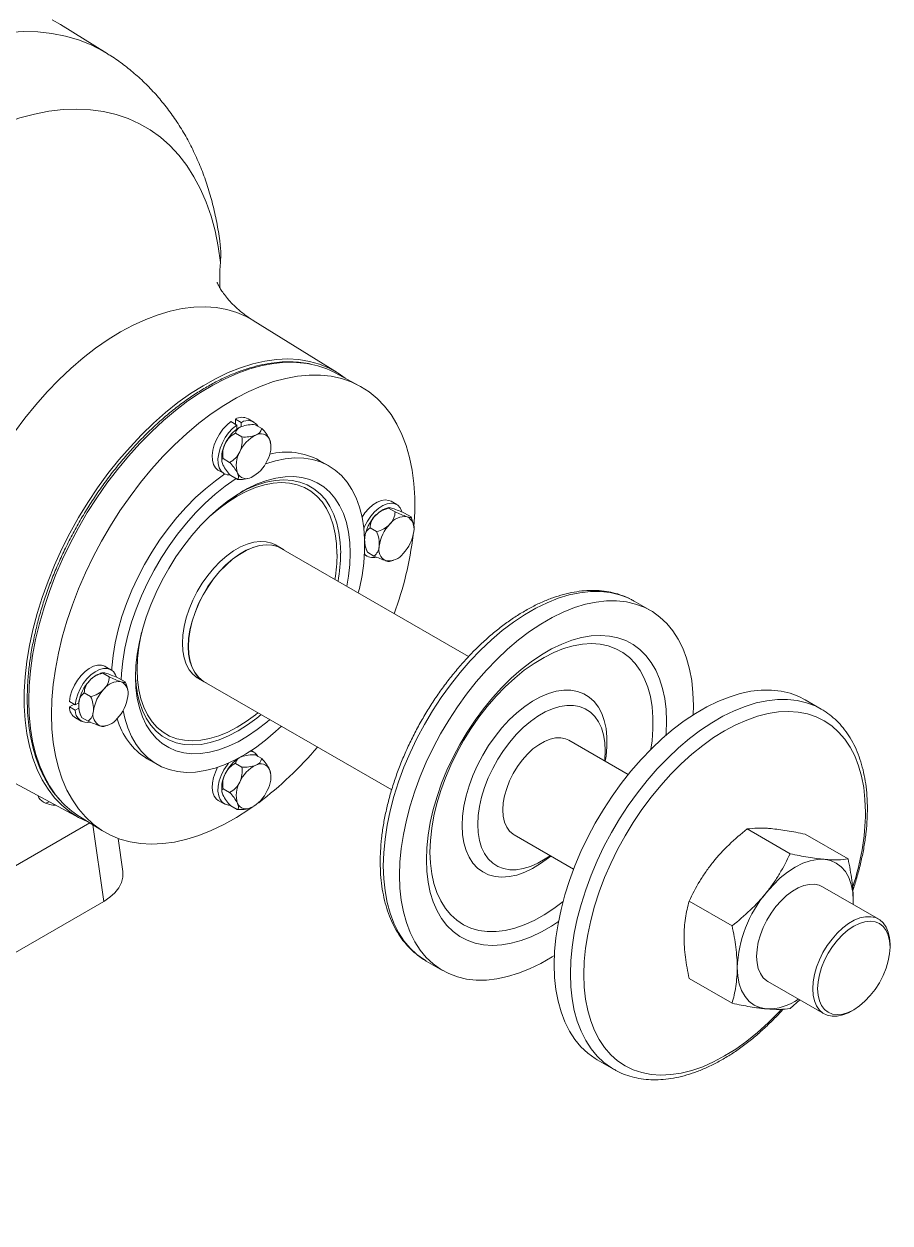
# Paper-space layout '_Isometric' of a CAD drawing. Header units: inches. Extents: x -15.5 to 15.5, y -11.8 to 15.
# Drawn here: x 5.63 to 15.53, y -11.64 to 2.06 of the extents above; entities that cross this region are included whole.
import ezdxf

# ---------------------------------------------------------------- set-up
doc = ezdxf.new("R2010")
doc.units = ezdxf.units.IN
doc.header["$MEASUREMENT"] = 0

psp = doc.layouts.new('_Isometric')

# ---------------------------------------------------------------- linework, layer by layer
at = {"color": 7, "linetype": 'Continuous', "lineweight": 15}
for p, q in [((6.581, 1.723), (6.048, 2.054)), ((9.209, -1.922), (8.251, -1.327)), ((9.463, -2.073), (9.189, -1.927)), ((8.049, -2.515), (8.049, -2.454)), ((8.115, -2.492), (8.049, -2.454)), ((8.259, -2.489), (8.192, -2.45)), ((8.062, -2.523), (7.996, -2.484)), ((8.062, -2.523), (8.062, -2.571)), ((8.115, -2.541), (8.115, -2.492)), ((8.115, -2.541), (8.115, -2.541)), ((8.348, -2.562), (8.275, -2.519)), ((8.121, -2.658), (8.047, -2.616)), ((7.981, -2.949), (7.907, -2.906)), ((9.116, -2.99), (9.006, -2.927)), ((7.852, -3.039), (7.919, -3.078)), ((8.068, -3.143), (7.995, -3.101)), ((9.892, -3.432), (9.826, -3.394)), ((9.872, -3.515), (9.798, -3.473)), ((10.054, -3.572), (9.98, -3.53)), ((9.66, -3.739), (9.586, -3.697)), ((8.572, -3.931), (8.507, -3.893)), ((10.712, -5.168), (8.571, -3.933)), ((9.521, -4.003), (9.552, -4.021)), ((9.63, -4.019), (9.556, -3.977)), ((12.789, -4.641), (12.604, -4.534)), ((6.625, -5.318), (6.559, -5.28)), ((6.605, -5.401), (6.531, -5.359)), ((6.787, -5.458), (6.713, -5.415)), ((7.625, -5.42), (7.691, -5.458)), ((7.692, -5.456), (9.833, -6.692)), ((6.393, -5.625), (6.319, -5.583)), ((6.216, -5.72), (6.15, -5.681)), ((6.15, -5.742), (6.203, -5.712)), ((6.216, -5.781), (6.15, -5.742)), ((6.258, -5.696), (6.216, -5.72)), ((6.258, -5.696), (6.258, -5.696)), ((14.742, -5.768), (14.557, -5.661)), ((6.216, -5.781), (6.258, -5.757)), ((6.219, -5.868), (6.285, -5.907)), ((6.363, -5.905), (6.289, -5.863)), ((14.749, -5.772), (14.742, -5.768)), ((12.536, -6.516), (11.858, -6.124)), ((8.259, -6.261), (8.227, -6.243)), ((8.348, -6.334), (8.275, -6.292)), ((7.038, -6.335), (7.149, -6.399)), ((8.121, -6.43), (8.047, -6.388)), ((8.098, -6.321), (8.115, -6.313)), ((5.275, -6.481), (6.27, -7.014)), ((7.981, -6.721), (7.907, -6.679)), ((7.852, -6.812), (7.919, -6.85)), ((8.068, -6.915), (7.995, -6.873)), ((6.384, -7.068), (5.508, -7.574)), ((6.264, -6.994), (6.527, -7.158)), ((6.759, -7.624), (6.706, -7.245)), ((11.233, -7.206), (11.912, -7.598)), ((13.896, -7.138), (14.386, -7.421)), ((14.559, -7.198), (15.048, -7.48)), ((15.399, -8.168), (14.757, -7.798)), ((0.175, -11.64), (6.542, -7.965)), ((13.233, -7.963), (13.723, -8.245)), ((15.108, -7.956), (15.106, -7.999)), ((15.107, -7.999), (15.108, -7.956)), ((15.528, -8.487), (15.528, -8.454)), ((10.229, -8.648), (10.414, -8.755)), ((13.233, -8.847), (13.723, -9.129)), ((14.132, -8.88), (14.774, -9.25)), ((14.499, -9.091), (14.386, -9.189)), ((15.086, -9.219), (15.114, -9.203)), ((12.182, -9.775), (12.367, -9.882)), ((12.367, -9.882), (12.377, -9.887))]:
    psp.add_line(p, q, dxfattribs=at)
at = {"color": 8, "linetype": 'Continuous', "lineweight": 15}
psp.add_line((6.542, -7.965), (6.418, -7.09), dxfattribs=at)
at = {"color": 7, "linetype": 'Continuous', "lineweight": 15, "flags": 128}
for points in [[(6.048, 2.054), (5.955, 2.108)], [(7.876, -0.665), (7.85, -0.481), (7.815, -0.304), (7.769, -0.135), (7.713, 0.024), (7.649, 0.174), (7.574, 0.314), (7.491, 0.444), (7.399, 0.562), (7.299, 0.67), (7.19, 0.765), (7.074, 0.849), (6.95, 0.92), (6.82, 0.979), (6.683, 1.025), (6.54, 1.059), (6.391, 1.079), (6.237, 1.086), (6.079, 1.081), (5.916, 1.062), (5.751, 1.03), (5.582, 0.986), (5.411, 0.928), (5.238, 0.858)], [(9.301, -1.987), (9.22, -1.929), (9.118, -1.872), (9.009, -1.827), (8.893, -1.795), (8.773, -1.775), (8.647, -1.768), (8.516, -1.774), (8.382, -1.793), (8.245, -1.824), (8.105, -1.868), (7.963, -1.924), (7.82, -1.993), (7.677, -2.073), (7.533, -2.164), (7.391, -2.266), (7.25, -2.379), (7.111, -2.501), (6.975, -2.633), (6.843, -2.774), (6.715, -2.922), (6.591, -3.078), (6.473, -3.24), (6.361, -3.408), (6.255, -3.581), (6.156, -3.759), (6.065, -3.939), (5.981, -4.122), (5.906, -4.307), (5.839, -4.492), (5.782, -4.677), (5.733, -4.861), (5.694, -5.043), (5.664, -5.222), (5.645, -5.398), (5.635, -5.569), (5.635, -5.735), (5.645, -5.894), (5.664, -6.047), (5.694, -6.192), (5.733, -6.329), (5.782, -6.457), (5.839, -6.575), (5.906, -6.683), (5.981, -6.781), (6.065, -6.867), (6.156, -6.942), (6.255, -7.006), (6.361, -7.057), (6.372, -7.061)], [(10.086, -3.696), (10.087, -3.687), (10.097, -3.516), (10.097, -3.351), (10.087, -3.191), (10.067, -3.039), (10.038, -2.894), (9.999, -2.757), (9.95, -2.629), (9.893, -2.511), (9.826, -2.403), (9.751, -2.306), (9.667, -2.219), (9.576, -2.144), (9.477, -2.081), (9.372, -2.03), (9.26, -1.992), (9.142, -1.966), (9.018, -1.953), (8.89, -1.952), (8.758, -1.965), (8.623, -1.99), (8.484, -2.027), (8.343, -2.077), (8.201, -2.139), (8.058, -2.213), (7.915, -2.299), (7.772, -2.396), (7.63, -2.503), (7.491, -2.621), (7.353, -2.748), (7.219, -2.884), (7.089, -3.028), (6.964, -3.18), (6.843, -3.339), (6.728, -3.504), (6.619, -3.674), (6.517, -3.849), (6.422, -4.028), (6.334, -4.21), (6.255, -4.393), (6.184, -4.578), (6.122, -4.763), (6.069, -4.948), (6.025, -5.13), (5.991, -5.311), (5.966, -5.488), (5.951, -5.661), (5.946, -5.83), (5.946, -5.83)], [(7.996, -2.484), (7.948, -2.523), (7.904, -2.571), (7.864, -2.627), (7.831, -2.687), (7.806, -2.749), (7.789, -2.811), (7.782, -2.871), (7.785, -2.925), (7.797, -2.972), (7.818, -3.01), (7.848, -3.037), (7.852, -3.039)], [(8.062, -2.523), (8.015, -2.562), (7.97, -2.61), (7.931, -2.665), (7.898, -2.725), (7.872, -2.787), (7.856, -2.85), (7.848, -2.909), (7.851, -2.964), (7.863, -3.011), (7.885, -3.048), (7.915, -3.075), (7.952, -3.09), (7.988, -3.093)], [(8.119, -2.539), (8.119, -2.539), (8.119, -2.539), (8.119, -2.539), (8.119, -2.539), (8.119, -2.539), (8.119, -2.539), (8.119, -2.539), (8.119, -2.539)], [(7.907, -2.906), (7.901, -2.91), (7.897, -2.916), (7.894, -2.923), (7.893, -2.931), (7.894, -2.941), (7.896, -2.952), (7.9, -2.964), (7.905, -2.977)], [(8.391, -2.967), (8.393, -2.966), (8.507, -2.931), (8.617, -2.909), (8.725, -2.899), (8.828, -2.901), (8.927, -2.917), (9.019, -2.945), (9.106, -2.985), (9.186, -3.037), (9.258, -3.1), (9.323, -3.175), (9.379, -3.261), (9.426, -3.356), (9.465, -3.461), (9.494, -3.575), (9.513, -3.696), (9.523, -3.825), (9.523, -3.959), (9.513, -4.099), (9.494, -4.243), (9.465, -4.39), (9.452, -4.441)], [(6.634, -5.323), (6.635, -5.297), (6.65, -5.155), (6.674, -5.01), (6.708, -4.861), (6.751, -4.711), (6.803, -4.561), (6.863, -4.411), (6.932, -4.263), (7.008, -4.117), (7.091, -3.974), (7.181, -3.837), (7.277, -3.705), (7.377, -3.579), (7.483, -3.461), (7.592, -3.351), (7.704, -3.25), (7.819, -3.159), (7.928, -3.082)], [(6.742, -5.432), (6.746, -5.361), (6.76, -5.219), (6.785, -5.073), (6.818, -4.925), (6.861, -4.775), (6.913, -4.625), (6.973, -4.475), (7.042, -4.326), (7.118, -4.18), (7.201, -4.038), (7.291, -3.901), (7.387, -3.768), (7.488, -3.643), (7.593, -3.525), (7.702, -3.415), (7.815, -3.314), (7.929, -3.222), (8.045, -3.141), (8.055, -3.135)], [(6.906, -5.403), (6.911, -5.273), (6.926, -5.139), (6.95, -5.001), (6.984, -4.86), (7.027, -4.718), (7.079, -4.576), (7.14, -4.435), (7.209, -4.296), (7.285, -4.16), (7.368, -4.029), (7.457, -3.903), (7.551, -3.783), (7.65, -3.671), (7.753, -3.566), (7.859, -3.471), (7.968, -3.386), (8.077, -3.312), (8.187, -3.248), (8.297, -3.196), (8.405, -3.156), (8.511, -3.129), (8.615, -3.114), (8.714, -3.112), (8.808, -3.123), (8.897, -3.146), (8.98, -3.182), (9.056, -3.23), (9.125, -3.289), (9.185, -3.36), (9.238, -3.442), (9.281, -3.534), (9.315, -3.635), (9.339, -3.745), (9.354, -3.863), (9.359, -3.987), (9.354, -4.116), (9.339, -4.251), (9.32, -4.365)], [(8.071, -3.073), (8.076, -3.085), (8.08, -3.097), (8.082, -3.108), (8.082, -3.118), (8.081, -3.126), (8.079, -3.133), (8.074, -3.139), (8.068, -3.143)], [(9.826, -3.394), (9.801, -3.383), (9.76, -3.378), (9.715, -3.385), (9.667, -3.404), (9.618, -3.435), (9.571, -3.477), (9.528, -3.527), (9.494, -3.576)], [(9.953, -3.518), (9.951, -3.509), (9.931, -3.469), (9.903, -3.44), (9.868, -3.422), (9.827, -3.416), (9.781, -3.423), (9.733, -3.443), (9.685, -3.474), (9.638, -3.515), (9.594, -3.565), (9.556, -3.622), (9.524, -3.682), (9.514, -3.707)], [(9.843, -3.475), (9.831, -3.471), (9.821, -3.469), (9.813, -3.467), (9.806, -3.466), (9.801, -3.467), (9.798, -3.468), (9.797, -3.47), (9.798, -3.473)], [(10.054, -3.572), (10.055, -3.575), (10.054, -3.577), (10.051, -3.578), (10.046, -3.579), (10.039, -3.578), (10.031, -3.576), (10.021, -3.574), (10.009, -3.57)], [(9.523, -3.843), (9.523, -3.841), (9.525, -3.81)], [(8.507, -3.893), (8.463, -3.872), (8.4, -3.856), (8.331, -3.852), (8.259, -3.861), (8.183, -3.882), (8.105, -3.915), (8.027, -3.961), (7.949, -4.017), (7.873, -4.083), (7.801, -4.158), (7.732, -4.241), (7.669, -4.331), (7.612, -4.426), (7.562, -4.524), (7.52, -4.625), (7.486, -4.726), (7.462, -4.826), (7.448, -4.923), (7.443, -5.016), (7.448, -5.104), (7.462, -5.184), (7.486, -5.256), (7.52, -5.318), (7.562, -5.371), (7.612, -5.411), (7.625, -5.42)], [(7.508, -5.054), (7.513, -4.961), (7.528, -4.864), (7.552, -4.764), (7.586, -4.663), (7.627, -4.562), (7.677, -4.464), (7.734, -4.369), (7.798, -4.279), (7.866, -4.196), (7.939, -4.121), (8.015, -4.055), (8.093, -3.999), (8.171, -3.953), (8.249, -3.92), (8.324, -3.899), (8.397, -3.89), (8.466, -3.894), (8.529, -3.91), (8.586, -3.939), (8.601, -3.95)], [(7.51, -5.053), (7.515, -4.961), (7.529, -4.863), (7.553, -4.764), (7.587, -4.663), (7.629, -4.563), (7.678, -4.464), (7.735, -4.37), (7.798, -4.28), (7.867, -4.197), (7.94, -4.122), (8.015, -4.056), (8.093, -4), (8.171, -3.955), (8.248, -3.922), (8.324, -3.9), (8.397, -3.892), (8.465, -3.896), (8.528, -3.912), (8.571, -3.933)], [(9.526, -3.875), (9.525, -3.87), (9.524, -3.852)], [(9.923, -7.667), (9.927, -7.516), (9.942, -7.36), (9.967, -7.2), (10.001, -7.037), (10.044, -6.872), (10.097, -6.706), (10.158, -6.54), (10.228, -6.375), (10.306, -6.212), (10.392, -6.051), (10.485, -5.895), (10.584, -5.743), (10.689, -5.597), (10.8, -5.457), (10.915, -5.325), (11.034, -5.2), (11.157, -5.085), (11.282, -4.978), (11.409, -4.882), (11.538, -4.797), (11.666, -4.723), (11.794, -4.66), (11.922, -4.609), (12.047, -4.571), (12.17, -4.545), (12.289, -4.531), (12.404, -4.531), (12.515, -4.543), (12.62, -4.568), (12.719, -4.605), (12.812, -4.654), (12.898, -4.716), (12.976, -4.789), (13.045, -4.873), (13.107, -4.968), (13.16, -5.073), (13.203, -5.188), (13.237, -5.312), (13.262, -5.443), (13.276, -5.583), (13.281, -5.728), (13.279, -5.834)], [(10.23, -7.49), (10.235, -7.352), (10.25, -7.21), (10.274, -7.065), (10.308, -6.917), (10.352, -6.767), (10.404, -6.616), (10.465, -6.467), (10.535, -6.319), (10.612, -6.173), (10.696, -6.032), (10.786, -5.895), (10.883, -5.764), (10.984, -5.64), (11.09, -5.523), (11.2, -5.415), (11.313, -5.316), (11.428, -5.227), (11.544, -5.149), (11.66, -5.081), (11.776, -5.026), (11.891, -4.982), (12.004, -4.951), (12.113, -4.933), (12.219, -4.927), (12.321, -4.934), (12.418, -4.953), (12.508, -4.985), (12.592, -5.03), (12.669, -5.086), (12.738, -5.154), (12.799, -5.234), (12.852, -5.324), (12.895, -5.423), (12.929, -5.532), (12.954, -5.649), (12.969, -5.774), (12.974, -5.906), (12.969, -6.043), (12.967, -6.068)], [(7.722, -5.473), (7.677, -5.449), (7.627, -5.409), (7.586, -5.356), (7.552, -5.294), (7.528, -5.222), (7.513, -5.142), (7.508, -5.054)], [(7.692, -5.456), (7.678, -5.448), (7.629, -5.407), (7.587, -5.355), (7.553, -5.293), (7.529, -5.221), (7.515, -5.141), (7.51, -5.053)], [(10.271, -7.401), (10.276, -7.268), (10.291, -7.13), (10.316, -6.989), (10.35, -6.845), (10.394, -6.7), (10.447, -6.554), (10.508, -6.41), (10.578, -6.267), (10.655, -6.128), (10.739, -5.992), (10.829, -5.862), (10.925, -5.738), (11.026, -5.622), (11.13, -5.514), (11.239, -5.414), (11.349, -5.325), (11.461, -5.246), (11.574, -5.178), (11.686, -5.121), (11.798, -5.077), (11.907, -5.045), (12.014, -5.026), (12.117, -5.02), (12.215, -5.026), (12.308, -5.046), (12.396, -5.078), (12.476, -5.122), (12.55, -5.179), (12.615, -5.247), (12.672, -5.327), (12.72, -5.416), (12.759, -5.516), (12.789, -5.624), (12.809, -5.741), (12.819, -5.865), (12.819, -5.995), (12.809, -6.131), (12.796, -6.226)], [(6.559, -5.28), (6.555, -5.277), (6.516, -5.265), (6.473, -5.265), (6.426, -5.278), (6.378, -5.303), (6.33, -5.339), (6.284, -5.384), (6.243, -5.438), (6.207, -5.496), (6.179, -5.558), (6.16, -5.621), (6.15, -5.681)], [(6.687, -5.403), (6.676, -5.376), (6.653, -5.34), (6.621, -5.316), (6.583, -5.303), (6.539, -5.304), (6.493, -5.317), (6.444, -5.341), (6.396, -5.377), (6.351, -5.423), (6.309, -5.476), (6.274, -5.535), (6.246, -5.597), (6.226, -5.659), (6.216, -5.72)], [(6.576, -5.361), (6.564, -5.357), (6.554, -5.355), (6.546, -5.353), (6.539, -5.352), (6.534, -5.353), (6.532, -5.354), (6.531, -5.356), (6.531, -5.359)], [(6.787, -5.458), (6.788, -5.461), (6.787, -5.463), (6.784, -5.464), (6.779, -5.465), (6.772, -5.464), (6.764, -5.462), (6.754, -5.46), (6.742, -5.456)], [(8.44, -5.888), (8.405, -5.918), (8.297, -6.003), (8.187, -6.078), (8.077, -6.141), (7.968, -6.193), (7.859, -6.233), (7.753, -6.261), (7.65, -6.275), (7.551, -6.278), (7.457, -6.267), (7.368, -6.244), (7.285, -6.208), (7.209, -6.16), (7.14, -6.1), (7.079, -6.029), (7.027, -5.947), (6.984, -5.855), (6.95, -5.754), (6.926, -5.644), (6.911, -5.527), (6.906, -5.403)], [(14.557, -5.661), (14.487, -5.625), (14.388, -5.588), (14.283, -5.563), (14.172, -5.551), (14.057, -5.552), (13.937, -5.565), (13.815, -5.591), (13.689, -5.63), (13.562, -5.68), (13.434, -5.743), (13.305, -5.817), (13.177, -5.903), (13.05, -5.999), (12.925, -6.105), (12.802, -6.221), (12.683, -6.345), (12.567, -6.478), (12.457, -6.617), (12.352, -6.764), (12.252, -6.915), (12.16, -7.072), (12.074, -7.232), (11.996, -7.395), (11.926, -7.56), (11.865, -7.726), (11.812, -7.892), (11.769, -8.057), (11.734, -8.22), (11.71, -8.38), (11.695, -8.536), (11.69, -8.688), (11.695, -8.833), (11.71, -8.972), (11.734, -9.104), (11.769, -9.228), (11.812, -9.342), (11.865, -9.447), (11.926, -9.542), (11.996, -9.627), (12.074, -9.7), (12.16, -9.761), (12.182, -9.775)], [(10.817, -7.086), (10.822, -6.985), (10.837, -6.88), (10.861, -6.773), (10.895, -6.663), (10.937, -6.554), (10.988, -6.447), (11.046, -6.342), (11.111, -6.242), (11.182, -6.147), (11.257, -6.059), (11.337, -5.98), (11.419, -5.91), (11.503, -5.85), (11.588, -5.801), (11.672, -5.764), (11.755, -5.739), (11.834, -5.726), (11.91, -5.727), (11.981, -5.739), (12.045, -5.765), (12.104, -5.802), (12.154, -5.852), (12.197, -5.912), (12.23, -5.982), (12.254, -6.062), (12.269, -6.15), (12.274, -6.245), (12.269, -6.345), (12.268, -6.36)], [(5.946, -5.83), (5.951, -5.992), (5.966, -6.148), (5.991, -6.297), (6.025, -6.438), (6.069, -6.57), (6.122, -6.693), (6.184, -6.806), (6.255, -6.909), (6.334, -7.001), (6.422, -7.082), (6.517, -7.151), (6.619, -7.208), (6.728, -7.253), (6.843, -7.285), (6.964, -7.304), (7.089, -7.311), (7.219, -7.305), (7.353, -7.287), (7.491, -7.255), (7.63, -7.211), (7.772, -7.155), (7.915, -7.087), (8.058, -7.007), (8.201, -6.916), (8.245, -6.886)], [(8.573, -5.965), (8.507, -6.026), (8.393, -6.123), (8.278, -6.209), (8.162, -6.284), (8.045, -6.349), (7.929, -6.402), (7.815, -6.443), (7.702, -6.471), (7.593, -6.487), (7.488, -6.491), (7.387, -6.482), (7.291, -6.46), (7.201, -6.426), (7.118, -6.38), (7.042, -6.322), (6.973, -6.253), (6.913, -6.173), (6.861, -6.082), (6.818, -5.982), (6.785, -5.872), (6.765, -5.783)], [(11.104, -6.92), (11.109, -6.841), (11.123, -6.759), (11.148, -6.674), (11.181, -6.589), (11.222, -6.505), (11.27, -6.425), (11.325, -6.351), (11.384, -6.283), (11.447, -6.224), (11.513, -6.175), (11.579, -6.137), (11.644, -6.111), (11.707, -6.097), (11.767, -6.096), (11.821, -6.107), (11.858, -6.124)], [(7.844, -6.433), (7.818, -6.487), (7.797, -6.55), (7.785, -6.611), (7.782, -6.669), (7.789, -6.72), (7.806, -6.763), (7.831, -6.796), (7.852, -6.812)], [(7.968, -6.385), (7.952, -6.407), (7.915, -6.464), (7.885, -6.526), (7.863, -6.588), (7.851, -6.65), (7.848, -6.707), (7.856, -6.758), (7.872, -6.801), (7.898, -6.834), (7.931, -6.856), (7.97, -6.866), (7.988, -6.866)], [(7.905, -6.749), (7.9, -6.736), (7.896, -6.724), (7.894, -6.714), (7.893, -6.704), (7.894, -6.695), (7.897, -6.688), (7.901, -6.683), (7.907, -6.679)], [(5.923, -6.828), (5.887, -6.84), (5.879, -6.843)], [(8.068, -6.915), (8.074, -6.911), (8.079, -6.906), (8.081, -6.899), (8.082, -6.89), (8.082, -6.881), (8.08, -6.87), (8.076, -6.858), (8.071, -6.845)], [(11.233, -7.206), (11.222, -7.199), (11.181, -7.163), (11.148, -7.116), (11.123, -7.059), (11.109, -6.993), (11.104, -6.92)], [(11.643, -7.443), (11.588, -7.48), (11.503, -7.529), (11.419, -7.566), (11.337, -7.591), (11.257, -7.604), (11.182, -7.604), (11.111, -7.591), (11.046, -7.565), (10.988, -7.528), (10.937, -7.479), (10.895, -7.418), (10.861, -7.348), (10.837, -7.268), (10.822, -7.18), (10.817, -7.086)], [(11.739, -8.194), (11.66, -8.247), (11.544, -8.314), (11.428, -8.369), (11.313, -8.413), (11.2, -8.444), (11.09, -8.463), (10.984, -8.469), (10.883, -8.462), (10.786, -8.442), (10.696, -8.41), (10.612, -8.365), (10.535, -8.309), (10.465, -8.241), (10.404, -8.162), (10.352, -8.072), (10.308, -7.972), (10.274, -7.863), (10.25, -7.746), (10.235, -7.621), (10.23, -7.49)], [(11.791, -7.968), (11.686, -8.047), (11.574, -8.12), (11.461, -8.182), (11.349, -8.233), (11.239, -8.271), (11.13, -8.296), (11.026, -8.309), (10.925, -8.309), (10.829, -8.296), (10.739, -8.27), (10.655, -8.232), (10.578, -8.181), (10.508, -8.119), (10.447, -8.045), (10.394, -7.96), (10.35, -7.865), (10.316, -7.761), (10.291, -7.649), (10.276, -7.528), (10.271, -7.401)], [(14.776, -7.484), (14.698, -7.485), (14.616, -7.5), (14.531, -7.53), (14.445, -7.573), (14.358, -7.63), (14.273, -7.698), (14.191, -7.778), (14.113, -7.867)], [(15.108, -7.956), (15.102, -7.859), (15.085, -7.771), (15.057, -7.692), (15.019, -7.625), (14.971, -7.569), (14.914, -7.527), (14.848, -7.498), (14.776, -7.484)], [(6.759, -7.624), (6.76, -7.629), (6.76, -7.69), (6.745, -7.751), (6.714, -7.81), (6.67, -7.866), (6.612, -7.918), (6.542, -7.965)], [(11.693, -8.582), (11.666, -8.598), (11.538, -8.673), (11.409, -8.735), (11.282, -8.786), (11.157, -8.824), (11.034, -8.85), (10.915, -8.864), (10.8, -8.864), (10.689, -8.852), (10.584, -8.828), (10.485, -8.79), (10.392, -8.741), (10.306, -8.679), (10.228, -8.606), (10.158, -8.522), (10.097, -8.427), (10.044, -8.322), (10.001, -8.207), (9.967, -8.083), (9.942, -7.952), (9.927, -7.813), (9.923, -7.667)], [(14.757, -7.798), (14.72, -7.781), (14.666, -7.769), (14.606, -7.771), (14.543, -7.785), (14.478, -7.811), (14.412, -7.849), (14.346, -7.898), (14.283, -7.957), (14.224, -8.024), (14.169, -8.099), (14.121, -8.179), (14.08, -8.262), (14.047, -8.347), (14.023, -8.432), (14.008, -8.515), (14.003, -8.594), (14.008, -8.667), (14.023, -8.733), (14.047, -8.79), (14.08, -8.837), (14.121, -8.873), (14.132, -8.88)], [(14.644, -8.964), (14.649, -8.885), (14.664, -8.802), (14.688, -8.717), (14.721, -8.632), (14.762, -8.549), (14.811, -8.469), (14.865, -8.395), (14.925, -8.327), (14.988, -8.268), (15.053, -8.219), (15.119, -8.181), (15.184, -8.155), (15.248, -8.141), (15.307, -8.14), (15.362, -8.151), (15.41, -8.175), (15.451, -8.211), (15.484, -8.258), (15.508, -8.315), (15.523, -8.381), (15.528, -8.454)], [(14.701, -8.964), (14.706, -9.036), (14.721, -9.1), (14.746, -9.155), (14.78, -9.199), (14.822, -9.232), (14.871, -9.252), (14.927, -9.259), (14.987, -9.253), (15.05, -9.234), (15.114, -9.203), (15.179, -9.16), (15.242, -9.106), (15.302, -9.042), (15.357, -8.971), (15.407, -8.894), (15.449, -8.813), (15.483, -8.729), (15.508, -8.646), (15.523, -8.564), (15.528, -8.487), (15.523, -8.415), (15.508, -8.351), (15.483, -8.296), (15.449, -8.251), (15.407, -8.219), (15.357, -8.199), (15.302, -8.191), (15.242, -8.197), (15.179, -8.216), (15.114, -8.248), (15.05, -8.291), (14.987, -8.345), (14.927, -8.408), (14.871, -8.479), (14.822, -8.556), (14.78, -8.638), (14.746, -8.721), (14.721, -8.805), (14.706, -8.886), (14.701, -8.964)], [(13.782, -8.721), (13.788, -8.818), (13.804, -8.907), (13.832, -8.985), (13.871, -9.053), (13.919, -9.108), (13.976, -9.151), (14.041, -9.179), (14.113, -9.193)], [(15.086, -9.219), (15.053, -9.237), (14.988, -9.263), (14.925, -9.277), (14.865, -9.278), (14.811, -9.267), (14.762, -9.243), (14.721, -9.207), (14.688, -9.16), (14.664, -9.103), (14.649, -9.037), (14.644, -8.964)]]:
    psp.add_lwpolyline(points, dxfattribs=at)
at = {"color": 8, "linetype": 'Continuous', "lineweight": 15, "flags": 128}
for points in [[(6.581, 1.723), (6.535, 1.75), (6.399, 1.82), (6.255, 1.878), (6.105, 1.921), (5.949, 1.952), (5.788, 1.969), (5.621, 1.973), (5.45, 1.963), (5.275, 1.94), (5.096, 1.904), (4.915, 1.854), (4.731, 1.791), (4.545, 1.716)], [(8.251, -1.327), (8.172, -1.283), (8.064, -1.236), (7.949, -1.202), (7.829, -1.181), (7.704, -1.172), (7.574, -1.175), (7.44, -1.192), (7.303, -1.22), (7.164, -1.262), (7.022, -1.315), (6.879, -1.381), (6.735, -1.458), (6.592, -1.547), (6.449, -1.646), (6.307, -1.756), (6.168, -1.876), (6.031, -2.005), (5.897, -2.143), (5.767, -2.29), (5.642, -2.443), (5.522, -2.604)], [(8.921, -1.83), (8.87, -1.82), (8.747, -1.807), (8.619, -1.806), (8.487, -1.819), (8.352, -1.844), (8.214, -1.881), (8.074, -1.931), (7.932, -1.993), (7.789, -2.067), (7.647, -2.152), (7.504, -2.248), (7.363, -2.355), (7.224, -2.472), (7.087, -2.599), (6.954, -2.735), (6.824, -2.879), (6.699, -3.03), (6.578, -3.188), (6.464, -3.353), (6.355, -3.523), (6.253, -3.697), (6.159, -3.875), (6.072, -4.056), (5.992, -4.239), (5.922, -4.423), (5.86, -4.608), (5.807, -4.792), (5.763, -4.974), (5.729, -5.154), (5.704, -5.33), (5.69, -5.503), (5.685, -5.671)], [(8.385, -3.18), (8.399, -3.176), (8.502, -3.156), (8.601, -3.15), (8.696, -3.156), (8.785, -3.175), (8.868, -3.207), (8.945, -3.251), (9.014, -3.307), (9.075, -3.375), (9.128, -3.454), (9.172, -3.543), (9.206, -3.642), (9.231, -3.749), (9.246, -3.865), (9.251, -3.987)], [(9.208, -3.997), (9.204, -3.878), (9.189, -3.766), (9.165, -3.661), (9.131, -3.565), (9.089, -3.478), (9.037, -3.401), (8.978, -3.335), (8.91, -3.28), (8.836, -3.237), (8.754, -3.206), (8.667, -3.187), (8.575, -3.181), (8.479, -3.188), (8.379, -3.207), (8.276, -3.238), (8.171, -3.282), (8.066, -3.337), (7.961, -3.404), (7.856, -3.481), (7.753, -3.568), (7.725, -3.594)], [(9.737, -7.56), (9.742, -7.409), (9.757, -7.253), (9.782, -7.093), (9.816, -6.93), (9.859, -6.765), (9.912, -6.599), (9.973, -6.433), (10.043, -6.268), (10.121, -6.105), (10.207, -5.945), (10.299, -5.788), (10.399, -5.636), (10.504, -5.49), (10.615, -5.35), (10.73, -5.218), (10.849, -5.093), (10.972, -4.978), (11.097, -4.872), (11.224, -4.775), (11.352, -4.69), (11.481, -4.616), (11.609, -4.553), (11.737, -4.502), (11.862, -4.464), (11.984, -4.438), (12.104, -4.425), (12.219, -4.424), (12.33, -4.436), (12.435, -4.461), (12.534, -4.498), (12.604, -4.534)], [(6.975, -4.892), (6.967, -4.93), (6.943, -5.062), (6.928, -5.191), (6.923, -5.316), (6.928, -5.435), (6.943, -5.547), (6.967, -5.652), (7.001, -5.748), (7.043, -5.835), (7.095, -5.912), (7.154, -5.978), (7.222, -6.033), (7.296, -6.076), (7.377, -6.107), (7.465, -6.125), (7.557, -6.131), (7.653, -6.125), (7.753, -6.106), (7.856, -6.074), (7.961, -6.031), (8.066, -5.976), (8.171, -5.909), (8.276, -5.832), (8.304, -5.809)], [(10.639, -7.098), (10.644, -6.99), (10.659, -6.877), (10.684, -6.761), (10.718, -6.644), (10.762, -6.526), (10.814, -6.41), (10.874, -6.296), (10.941, -6.186), (11.014, -6.081), (11.093, -5.983), (11.177, -5.892), (11.264, -5.81), (11.353, -5.739), (11.444, -5.677), (11.535, -5.628), (11.626, -5.59), (11.714, -5.565), (11.799, -5.552), (11.881, -5.553), (11.957, -5.566), (12.028, -5.593), (12.091, -5.632), (12.147, -5.682), (12.195, -5.745), (12.234, -5.817), (12.263, -5.9), (12.283, -5.991), (12.293, -6.09), (12.293, -6.195), (12.283, -6.306), (12.274, -6.364)], [(5.685, -5.671), (5.69, -5.832), (5.704, -5.988), (5.729, -6.136), (5.763, -6.277), (5.807, -6.409), (5.86, -6.531), (5.922, -6.644), (5.992, -6.746), (6.048, -6.813)], [(8.342, -5.831), (8.294, -5.87), (8.187, -5.949), (8.078, -6.018), (7.97, -6.074), (7.863, -6.119), (7.758, -6.151), (7.655, -6.171), (7.556, -6.177), (7.461, -6.171), (7.372, -6.152), (7.288, -6.12), (7.212, -6.076), (7.143, -6.02), (7.081, -5.952), (7.029, -5.873), (6.985, -5.784), (6.951, -5.685), (6.948, -5.675)], [(14.742, -5.768), (14.672, -5.732), (14.573, -5.695), (14.468, -5.67), (14.357, -5.658), (14.242, -5.659), (14.122, -5.672), (14, -5.698), (13.874, -5.737), (13.747, -5.787), (13.619, -5.85), (13.49, -5.924), (13.362, -6.01), (13.235, -6.106), (13.11, -6.212), (12.987, -6.328), (12.868, -6.452), (12.752, -6.584), (12.642, -6.724), (12.537, -6.87), (12.437, -7.022), (12.345, -7.179), (12.259, -7.339), (12.181, -7.502), (12.111, -7.667), (12.05, -7.833), (11.997, -7.999), (11.954, -8.164), (11.92, -8.327), (11.895, -8.487), (11.88, -8.643), (11.875, -8.794), (11.88, -8.94), (11.895, -9.079), (11.92, -9.211), (11.954, -9.334), (11.997, -9.449), (12.05, -9.554), (12.111, -9.649), (12.181, -9.734), (12.259, -9.807), (12.345, -9.868), (12.367, -9.882)], [(15.247, -6.944), (15.242, -6.802), (15.227, -6.665), (15.203, -6.536), (15.169, -6.416), (15.125, -6.304), (15.072, -6.202), (15.01, -6.111), (14.94, -6.03), (14.862, -5.96), (14.776, -5.903), (14.683, -5.857), (14.584, -5.824), (14.479, -5.804), (14.369, -5.796), (14.254, -5.801), (14.136, -5.819), (14.014, -5.85), (13.89, -5.893), (13.765, -5.948), (13.638, -6.015), (13.512, -6.094), (13.387, -6.184), (13.263, -6.284), (13.141, -6.393), (13.023, -6.512), (12.908, -6.64), (12.798, -6.774), (12.693, -6.916), (12.593, -7.064), (12.501, -7.216), (12.415, -7.373), (12.337, -7.533), (12.267, -7.694), (12.205, -7.857), (12.152, -8.02), (12.108, -8.182), (12.074, -8.343), (12.049, -8.5), (12.034, -8.653), (12.029, -8.802), (12.034, -8.945), (12.049, -9.081), (12.074, -9.21), (12.108, -9.331), (12.152, -9.442), (12.205, -9.544), (12.267, -9.636), (12.337, -9.717), (12.415, -9.786), (12.501, -9.844), (12.593, -9.889), (12.693, -9.922), (12.798, -9.943), (12.908, -9.95), (13.023, -9.945), (13.141, -9.927), (13.263, -9.897), (13.387, -9.854), (13.512, -9.798), (13.638, -9.731), (13.765, -9.653), (13.89, -9.563), (14.014, -9.463), (14.136, -9.353), (14.254, -9.234), (14.288, -9.198)], [(11.65, -7.447), (11.626, -7.466), (11.535, -7.533), (11.444, -7.588), (11.353, -7.632), (11.264, -7.664), (11.177, -7.682), (11.093, -7.688), (11.014, -7.681), (10.941, -7.661), (10.874, -7.629), (10.814, -7.584), (10.762, -7.527), (10.718, -7.46), (10.684, -7.382), (10.659, -7.295), (10.644, -7.2), (10.639, -7.098)], [(10.229, -8.648), (10.207, -8.634), (10.121, -8.573), (10.043, -8.499), (9.973, -8.415), (9.912, -8.32), (9.859, -8.215), (9.816, -8.1), (9.782, -7.977), (9.757, -7.845), (9.742, -7.706), (9.737, -7.56)]]:
    psp.add_lwpolyline(points, dxfattribs=at)
at = {"color": 7, "linetype": 'Continuous', "lineweight": 15}
for centre, radius, start, end in [((8.714, -2.82), 1.012, 61.9693, 78.1825), ((8.123, -2.587), 0.153, 63.276, 119.3246), ((8.331, -2.921), 0.442, 127.5176, 154.9487), ((8.14, -2.631), 0.094, 105.4794, 170.3598), ((8.22, -2.783), 0.265, 113.4522, 126.6218), ((8.187, -2.611), 0.139, 32.4857, 121.1888), ((8.242, -2.877), 0.359, 84.7191, 110.6835), ((8.255, -2.546), 0.094, 285.4794, 350.3598), ((8.01, -2.902), 0.48, 26.8249, 45.1761), ((8.247, -2.899), 0.356, 152.4839, 185.2967), ((8.182, -2.857), 0.28, 154.035, 190.2125), ((8.154, -2.837), 0.246, 115.9124, 155.4158), ((8.459, -2.99), 0.396, 116.8382, 156.1947), ((7.845, -2.708), 0.28, 334.035, 10.2125), ((8.154, -2.301), 0.359, 264.7191, 290.6835), ((8.337, -2.732), 0.111, 25.0387, 120.4674), ((8.147, -2.777), 0.305, 330.3026, 17.4069), ((8.314, -2.744), 0.137, 11.4486, 25.3317), ((8.089, -2.783), 0.366, 8.3287, 10.4781), ((7.873, -2.728), 0.246, 295.9124, 335.4158), ((8.362, -2.981), 0.305, 150.3026, 197.4069), ((8.635, -3.605), 0.773, 61.3281, 104.7182), ((8.254, -2.879), 0.366, 188.3287, 190.4781), ((8.333, -2.76), 0.48, 206.8249, 225.1761), ((7.643, -3.289), 0.48, 26.8249, 45.1761), ((8.049, -2.768), 0.396, 296.8382, 336.1947), ((8.101, -2.786), 0.359, 264.7191, 290.6835), ((8.172, -3.025), 0.111, 205.0387, 300.4674), ((8.714, -4.381), 1.246, 105.3508, 119.2896), ((9.975, -3.871), 0.454, 136.3861, 172.2473), ((9.785, -3.701), 0.199, 134.359, 178.8376), ((9.864, -3.769), 0.303, 102.499, 135.9776), ((9.869, -3.758), 0.299, 112.9264, 138.2002), ((9.888, -3.822), 0.366, 103.7582, 111.6767), ((9.673, -3.511), 0.199, 314.359, 358.8376), ((9.443, -4.673), 1.263, 64.8362, 71.5376), ((10.409, -2.372), 1.263, 244.8362, 251.5376), ((9.671, -3.816), 0.147, 125.558, 177.7337), ((9.594, -3.444), 0.303, 282.499, 315.9776), ((10.14, -3.967), 0.454, 136.3861, 172.2473), ((9.982, -3.78), 0.212, 82.6058, 143.3675), ((9.946, -3.7), 0.144, 344.5516, 63.9914), ((9.722, -3.726), 0.366, 8.3287, 24.8752), ((9.846, -3.837), 0.322, 175.2843, 205.821), ((9.37, -3.879), 0.322, 355.2843, 25.821), ((6.071, -3.295), 4.036, 339.9551, 353.0938), ((9.635, -3.677), 0.454, 316.3861, 352.2473), ((9.888, -3.822), 0.366, 188.3287, 204.8752), ((9.544, -3.9), 0.147, 305.558, 357.7337), ((9.83, -3.944), 0.144, 164.5516, 243.9914), ((9.618, -3.907), 0.131, 222.5581, 287.4776), ((10.167, -2.876), 1.263, 244.8362, 251.5376), ((9.794, -3.864), 0.212, 262.6058, 323.3675), ((9.806, -3.98), 0.102, 247.1976, 271.6281), ((9.722, -3.726), 0.366, 283.7582, 291.6767), ((6.708, -5.757), 0.454, 136.3905, 172.1893), ((6.519, -5.587), 0.199, 134.359, 178.8376), ((6.597, -5.654), 0.303, 102.499, 135.9776), ((6.602, -5.643), 0.299, 112.9264, 138.2002), ((6.621, -5.708), 0.366, 103.7582, 111.6767), ((6.406, -5.397), 0.199, 314.359, 358.8376), ((6.715, -5.666), 0.212, 82.6058, 143.3675), ((6.176, -6.559), 1.263, 64.8362, 71.5376), ((7.142, -4.258), 1.263, 244.8362, 251.5376), ((6.679, -5.586), 0.144, 344.5516, 63.9914), ((6.455, -5.612), 0.366, 8.3287, 24.8752), ((8.149, -5.356), 1.243, 180.7085, 194.8974), ((6.405, -5.702), 0.147, 125.558, 177.7337), ((6.327, -5.329), 0.303, 282.499, 315.9776), ((6.874, -5.853), 0.454, 136.3861, 172.2473), ((6.303, -5.741), 0.153, 180.6705, 236.7264), ((6.521, -5.726), 0.264, 173.4455, 186.6339), ((6.579, -5.722), 0.322, 175.2843, 205.821), ((6.103, -5.765), 0.322, 355.2843, 25.821), ((6.368, -5.563), 0.454, 316.3861, 352.2473), ((6.354, -5.784), 0.138, 178.6325, 285.1263), ((6.621, -5.708), 0.366, 188.3287, 204.8752), ((6.278, -5.786), 0.147, 305.558, 357.7337), ((6.563, -5.83), 0.144, 164.5516, 243.9914), ((6.527, -5.75), 0.212, 262.6058, 323.3675), ((7.466, -5.656), 0.803, 196.1326, 237.8161), ((6.9, -4.762), 1.263, 244.8362, 251.5376), ((6.539, -5.866), 0.102, 247.1976, 271.6281), ((6.455, -5.612), 0.366, 283.7582, 291.6767), ((8.242, -6.649), 0.359, 84.7191, 110.6835), ((8.199, -6.365), 0.12, 28.064, 79.4906), ((5.905, -3.626), 4.014, 306.8657, 320.087), ((8.307, -6.676), 0.412, 121.7307, 155.7661), ((8.154, -6.609), 0.246, 115.9124, 155.4158), ((8.14, -6.404), 0.094, 105.4794, 170.3598), ((8.459, -6.762), 0.396, 116.8382, 156.1947), ((7.845, -6.48), 0.28, 334.035, 10.2125), ((8.154, -6.073), 0.359, 264.7191, 290.6835), ((8.255, -6.318), 0.094, 285.4794, 350.3598), ((8.337, -6.505), 0.111, 25.0387, 120.4674), ((8.01, -6.674), 0.48, 26.8249, 45.1761), ((8.247, -6.671), 0.356, 152.4839, 185.2967), ((8.182, -6.629), 0.28, 154.035, 190.2125), ((8.147, -6.549), 0.305, 330.3026, 17.4069), ((8.314, -6.516), 0.137, 11.4486, 25.3317), ((8.089, -6.556), 0.366, 8.3287, 10.4781), ((8.254, -6.651), 0.366, 188.3287, 190.4781), ((7.873, -6.5), 0.246, 295.9124, 335.4158), ((8.362, -6.754), 0.305, 150.3026, 197.4069), ((8.049, -6.54), 0.396, 296.8382, 336.1947), ((5.906, -6.723), 0.119, 197.1435, 244.4288), ((6.002, -6.555), 0.312, 241.832, 268.9303), ((6.798, -6.138), 1.009, 222.0254, 238.0581), ((8.333, -6.533), 0.48, 206.8249, 225.1761), ((7.643, -7.061), 0.48, 26.8249, 45.1761), ((8.172, -6.798), 0.111, 205.0387, 300.4674), ((8.101, -6.558), 0.359, 264.7191, 290.6835), ((15.219, -8.788), 1.439, 140.2279, 177.3607), ((14.126, -8.57), 0.624, 268.836, 304.7971)]:
    psp.add_arc(centre, radius, start, end, dxfattribs=at)
at = {"color": 8, "linetype": 'Continuous', "lineweight": 15}
for centre, radius, start, end in [((7.418, -3.987), 1.791, 350.4027, 359.6993), ((7.4, -3.976), 1.85, 349.6841, 359.6784), ((12.404, -6.901), 2.844, 341.6403, 359.1329)]:
    psp.add_arc(centre, radius, start, end, dxfattribs=at)
at = {"color": 7, "linetype": 'Continuous', "lineweight": 15}
for points, knots in [([(7.876, -0.479), (7.873, -0.459), (7.863, -0.366), (7.835, -0.205), (7.789, 0.002), (7.731, 0.203), (7.663, 0.396), (7.583, 0.581), (7.494, 0.756), (7.394, 0.921), (7.286, 1.077), (7.169, 1.222), (7.044, 1.357), (6.911, 1.482), (6.771, 1.594), (6.661, 1.675), (6.595, 1.713), (6.58, 1.722)], [0, 0, 0, 0, 0.022159, 0.102086, 0.181552, 0.260049, 0.337396, 0.413473, 0.488229, 0.561676, 0.633881, 0.704946, 0.775001, 0.844192, 0.912674, 0.980606, 1, 1, 1, 1]), ([(7.876, -0.665), (7.879, -0.624), (7.884, -0.556), (7.877, -0.501), (7.874, -0.479)], [0, 0, 0, 0, 0.604677, 1, 1, 1, 1]), ([(7.87, -0.956), (7.87, -0.917), (7.868, -0.834), (7.871, -0.738), (7.875, -0.682), (7.876, -0.665)], [0, 0, 0, 0, 0.386314, 0.813328, 1, 1, 1, 1]), ([(8.252, -1.326), (8.236, -1.317), (8.184, -1.286), (8.11, -1.228), (8.031, -1.158), (7.969, -1.093), (7.921, -1.033), (7.884, -0.981), (7.86, -0.94), (7.845, -0.912), (7.837, -0.894), (7.837, -0.893), (7.837, -0.892)], [0, 0, 0, 0, 0.057647, 0.19542, 0.312837, 0.422396, 0.53589, 0.641255, 0.739821, 0.832967, 0.92184, 1, 1, 1, 1]), ([(8.91, -1.827), (8.892, -1.823), (8.836, -1.81), (8.737, -1.801), (8.615, -1.799), (8.489, -1.809), (8.36, -1.831), (8.228, -1.864), (8.094, -1.908), (7.959, -1.963), (7.823, -2.029), (7.687, -2.105), (7.551, -2.192), (7.416, -2.288), (7.283, -2.393), (7.151, -2.508), (7.023, -2.63), (6.897, -2.761), (6.775, -2.898), (6.657, -3.043), (6.544, -3.193), (6.436, -3.349), (6.334, -3.51), (6.237, -3.674), (6.147, -3.842), (6.064, -4.013), (5.988, -4.186), (5.919, -4.36), (5.858, -4.534), (5.805, -4.708), (5.761, -4.882), (5.725, -5.053), (5.697, -5.222), (5.678, -5.388), (5.67, -5.53), (5.669, -5.615), (5.668, -5.647)], [0, 0, 0, 0, 0.014486, 0.044279, 0.074173, 0.104171, 0.134265, 0.164436, 0.194664, 0.224932, 0.255223, 0.285524, 0.315827, 0.346124, 0.376414, 0.406695, 0.436966, 0.467228, 0.497482, 0.527729, 0.55797, 0.588207, 0.618442, 0.648675, 0.678908, 0.709142, 0.73938, 0.769622, 0.79987, 0.830125, 0.86039, 0.890665, 0.920951, 0.951249, 0.981559, 1, 1, 1, 1]), ([(12.602, -4.534), (12.589, -4.526), (12.546, -4.5), (12.467, -4.468), (12.366, -4.437), (12.26, -4.418), (12.149, -4.41), (12.035, -4.414), (11.918, -4.43), (11.797, -4.457), (11.675, -4.495), (11.551, -4.544), (11.427, -4.605), (11.303, -4.676), (11.179, -4.757), (11.057, -4.848), (10.937, -4.948), (10.819, -5.056), (10.705, -5.173), (10.595, -5.296), (10.488, -5.427), (10.387, -5.563), (10.291, -5.705), (10.201, -5.851), (10.117, -6.001), (10.04, -6.154), (9.969, -6.309), (9.907, -6.466), (9.852, -6.623), (9.805, -6.78), (9.767, -6.937), (9.737, -7.092), (9.716, -7.244), (9.704, -7.384), (9.703, -7.472), (9.702, -7.511)], [0, 0, 0, 0, 0.0132548, 0.0430477, 0.072859, 0.1027955, 0.1329402, 0.1633387, 0.1939964, 0.2248857, 0.2559585, 0.2871602, 0.3184406, 0.3497595, 0.3810851, 0.4123973, 0.4436878, 0.474953, 0.5061928, 0.5374094, 0.5686059, 0.5997865, 0.6309558, 0.6621185, 0.6932796, 0.7244436, 0.7556142, 0.7867967, 0.8179961, 0.8492173, 0.880465, 0.9117432, 0.9430553, 0.9744025, 1, 1, 1, 1]), ([(5.668, -5.647), (5.669, -5.674), (5.669, -5.754), (5.677, -5.882), (5.695, -6.028), (5.723, -6.168), (5.759, -6.3), (5.803, -6.425), (5.856, -6.541), (5.918, -6.649), (5.979, -6.737), (6.023, -6.786), (6.041, -6.805)], [0, 0, 0, 0, 0.057423, 0.1664, 0.275412, 0.384402, 0.493327, 0.602131, 0.710742, 0.819084, 0.927086, 1, 1, 1, 1]), ([(15.269, -6.904), (15.269, -6.879), (15.268, -6.806), (15.26, -6.69), (15.241, -6.556), (15.213, -6.43), (15.176, -6.311), (15.13, -6.199), (15.074, -6.097), (15.011, -6.004), (14.94, -5.92), (14.861, -5.849), (14.797, -5.8), (14.758, -5.778), (14.749, -5.773)], [0, 0, 0, 0, 0.049634, 0.143566, 0.237548, 0.331447, 0.425137, 0.518455, 0.611217, 0.703257, 0.794467, 0.884849, 0.974534, 1, 1, 1, 1]), ([(15.101, -7.842), (15.107, -7.825), (15.131, -7.757), (15.166, -7.635), (15.205, -7.479), (15.235, -7.324), (15.256, -7.172), (15.267, -7.031), (15.269, -6.944), (15.269, -6.904)], [0, 0, 0, 0, 0.050764, 0.213597, 0.376568, 0.539699, 0.703006, 0.866497, 1, 1, 1, 1]), ([(13.896, -7.138), (13.824, -7.195), (13.754, -7.255), (13.624, -7.38), (13.562, -7.446), (13.506, -7.516)], [0, 0, 0, 0, 0.5, 0.5, 1, 1, 1, 1]), ([(14.169, -7.134), (14.154, -7.132), (14.141, -7.131), (14.114, -7.13), (14.101, -7.129), (14.063, -7.128), (14.039, -7.127), (13.972, -7.129), (13.932, -7.133), (13.896, -7.138)], [0, 0, 0, 0, 0.125, 0.125, 0.25, 0.25, 0.5, 0.5, 1, 1, 1, 1]), ([(14.559, -7.198), (14.487, -7.182), (14.417, -7.169), (14.286, -7.147), (14.225, -7.139), (14.169, -7.134)], [0, 0, 0, 0, 0.5, 0.5, 1, 1, 1, 1]), ([(9.702, -7.511), (9.703, -7.536), (9.703, -7.609), (9.712, -7.726), (9.73, -7.859), (9.758, -7.986), (9.796, -8.105), (9.842, -8.217), (9.897, -8.319), (9.961, -8.412), (10.032, -8.495), (10.111, -8.567), (10.178, -8.618), (10.22, -8.641), (10.232, -8.648)], [0, 0, 0, 0, 0.049171, 0.142227, 0.235333, 0.328356, 0.421172, 0.513619, 0.605517, 0.696698, 0.787057, 0.876596, 0.965445, 1, 1, 1, 1]), ([(13.506, -7.516), (13.492, -7.534), (13.478, -7.552), (13.451, -7.587), (13.438, -7.605), (13.4, -7.66), (13.376, -7.697), (13.309, -7.809), (13.269, -7.885), (13.233, -7.963)], [0, 0, 0, 0, 0.125, 0.125, 0.25, 0.25, 0.5, 0.5, 1, 1, 1, 1]), ([(14.113, -7.867), (14.127, -7.85), (14.141, -7.832), (14.168, -7.796), (14.181, -7.778), (14.219, -7.724), (14.243, -7.687), (14.31, -7.575), (14.349, -7.498), (14.386, -7.421)], [0, 0, 0, 0, 0.125, 0.125, 0.25, 0.25, 0.5, 0.5, 1, 1, 1, 1]), ([(14.386, -7.421), (14.458, -7.436), (14.527, -7.449), (14.658, -7.471), (14.72, -7.479), (14.776, -7.484)], [0, 0, 0, 0, 0.5, 0.5, 1, 1, 1, 1]), ([(14.776, -7.484), (14.79, -7.486), (14.804, -7.487), (14.831, -7.489), (14.844, -7.489), (14.882, -7.491), (14.905, -7.491), (14.973, -7.489), (15.012, -7.486), (15.048, -7.48)], [0, 0, 0, 0, 0.125, 0.125, 0.25, 0.25, 0.5, 0.5, 1, 1, 1, 1]), ([(15.048, -7.48), (15.057, -7.521), (15.066, -7.562), (15.08, -7.644), (15.087, -7.684), (15.102, -7.804), (15.108, -7.881), (15.108, -7.956)], [0, 0, 0, 0, 0.25, 0.25, 0.5, 0.5, 1, 1, 1, 1]), ([(13.723, -8.245), (13.795, -8.188), (13.864, -8.129), (13.995, -8.004), (14.057, -7.937), (14.113, -7.867)], [0, 0, 0, 0, 0.5, 0.5, 1, 1, 1, 1]), ([(13.233, -7.963), (13.224, -7.994), (13.216, -8.025), (13.202, -8.09), (13.195, -8.123), (13.18, -8.225), (13.174, -8.296), (13.174, -8.371)], [0, 0, 0, 0, 0.25, 0.25, 0.5, 0.5, 1, 1, 1, 1]), ([(13.723, -8.245), (13.732, -8.287), (13.74, -8.328), (13.755, -8.409), (13.761, -8.45), (13.776, -8.569), (13.782, -8.647), (13.782, -8.721)], [0, 0, 0, 0, 0.25, 0.25, 0.5, 0.5, 1, 1, 1, 1]), ([(13.174, -8.371), (13.174, -8.408), (13.176, -8.446), (13.181, -8.525), (13.185, -8.564), (13.201, -8.684), (13.216, -8.765), (13.233, -8.847)], [0, 0, 0, 0, 0.25, 0.25, 0.5, 0.5, 1, 1, 1, 1]), ([(13.782, -8.721), (13.782, -8.74), (13.782, -8.759), (13.78, -8.796), (13.779, -8.814), (13.775, -8.868), (13.771, -8.903), (13.755, -9.004), (13.741, -9.068), (13.723, -9.129)], [0, 0, 0, 0, 0.125, 0.125, 0.25, 0.25, 0.5, 0.5, 1, 1, 1, 1]), ([(14.113, -9.193), (14.099, -9.192), (14.085, -9.19), (14.055, -9.187), (14.04, -9.185), (13.994, -9.179), (13.962, -9.174), (13.864, -9.158), (13.795, -9.145), (13.723, -9.129)], [0, 0, 0, 0, 0.125, 0.125, 0.25, 0.25, 0.5, 0.5, 1, 1, 1, 1]), ([(12.379, -9.887), (12.389, -9.893), (12.429, -9.917), (12.505, -9.948), (12.606, -9.979), (12.712, -9.998), (12.822, -10.005), (12.936, -10.002), (13.054, -9.986), (13.174, -9.959), (13.296, -9.921), (13.42, -9.871), (13.545, -9.811), (13.669, -9.74), (13.792, -9.659), (13.915, -9.568), (14.035, -9.468), (14.152, -9.359), (14.243, -9.268), (14.294, -9.211), (14.307, -9.195)], [0, 0, 0, 0, 0.019948, 0.077802, 0.135691, 0.193823, 0.25236, 0.311389, 0.370922, 0.430904, 0.491243, 0.551832, 0.612574, 0.673391, 0.73422, 0.795024, 0.855785, 0.916498, 0.977161, 1, 1, 1, 1]), ([(14.386, -9.189), (14.349, -9.194), (14.31, -9.198), (14.22, -9.2), (14.17, -9.198), (14.113, -9.193)], [0, 0, 0, 0, 0.5, 0.5, 1, 1, 1, 1])]:
    psp.add_open_spline(points, degree=3, knots=knots, dxfattribs=at)

doc.saveas('drawing.dxf')
